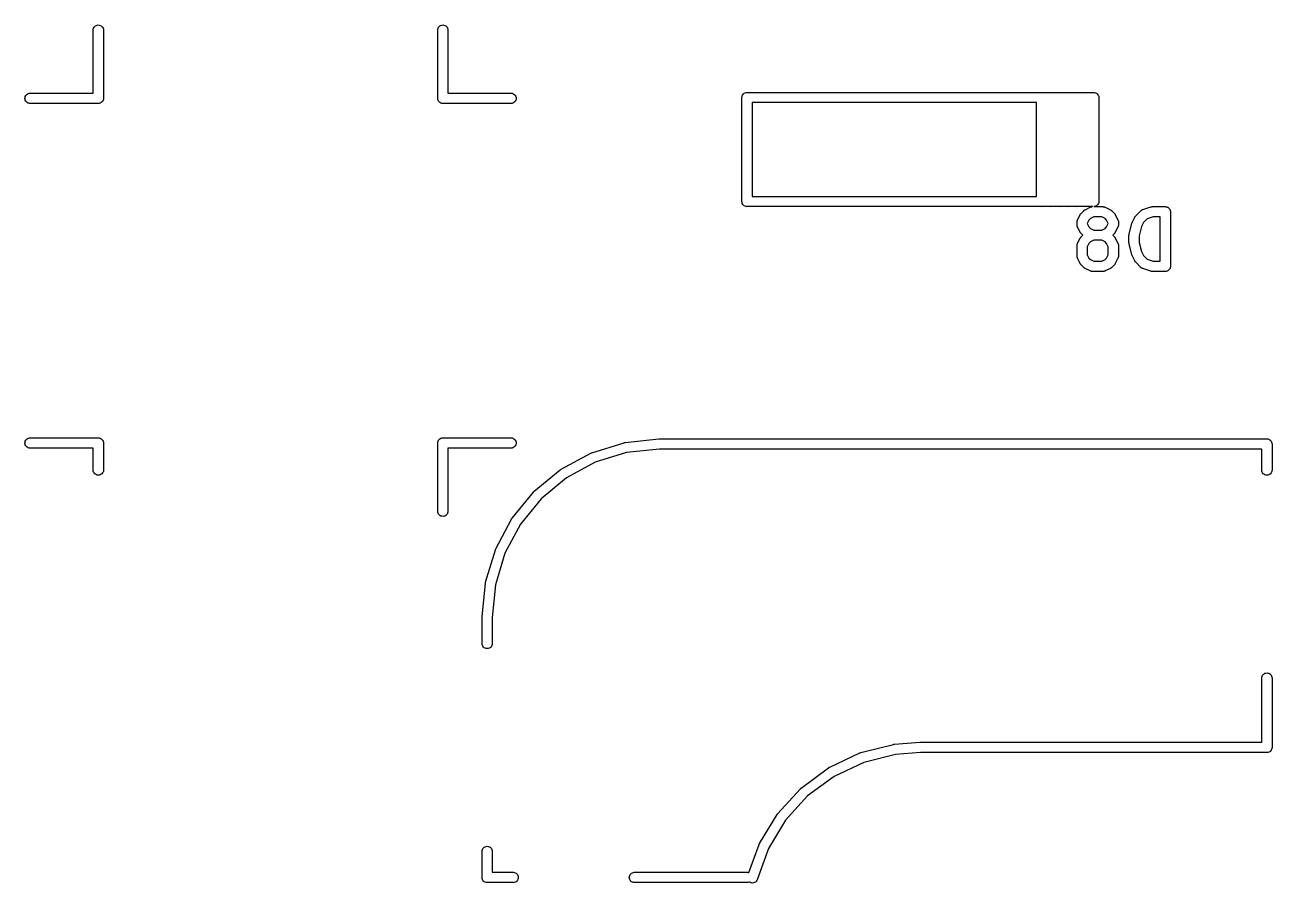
# Model space of a CAD drawing. Extents: x -13 to 127, y -89 to 15.
# Drawn here: x 5.92 to 24.21, y -75.65 to -63.07 of the extents above; entities that cross this region are included whole.
import ezdxf

# ---------------------------------------------------------------- set-up
doc = ezdxf.new("R2010")
doc.units = 0
doc.layers.add('BLACK', color=7, linetype='CONTINUOUS')

msp = doc.modelspace()

# ---------------------------------------------------------------- linework, layer by layer
at = {"layer": 'BLACK', "linetype": 'CONTINUOUS'}
for p, q in [((6.925, -63.1463), (6.92609, -63.1353)), ((6.925, -64.075), (6.925, -63.1463)), ((6.92609, -63.1353), (6.93037, -63.1212)), ((6.93037, -63.1212), (6.93734, -63.1081)), ((6.93734, -63.1081), (6.94671, -63.0967)), ((6.94671, -63.0967), (6.95813, -63.0873)), ((6.95813, -63.0873), (6.97116, -63.0804)), ((6.97116, -63.0804), (6.9853, -63.0761)), ((6.9853, -63.0761), (7, -63.0746)), ((7, -63.0746), (7.0147, -63.0761)), ((7.0147, -63.0761), (7.02884, -63.0804)), ((7.02884, -63.0804), (7.04187, -63.0873)), ((7.04187, -63.0873), (7.05329, -63.0967)), ((7.05329, -63.0967), (7.06266, -63.1081)), ((7.06266, -63.1081), (7.06962, -63.1212)), ((7.06962, -63.1212), (7.07391, -63.1353)), ((7.07391, -63.1353), (7.075, -63.1463)), ((7.075, -63.1463), (7.075, -64.1463)), ((11.975, -63.1463), (11.9761, -63.1353)), ((11.975, -64.1463), (11.975, -63.1463)), ((11.9761, -63.1353), (11.9804, -63.1212)), ((11.9804, -63.1212), (11.9873, -63.1081)), ((11.9873, -63.1081), (11.9967, -63.0967)), ((11.9967, -63.0967), (12.0081, -63.0873)), ((12.0081, -63.0873), (12.0212, -63.0804)), ((12.0212, -63.0804), (12.0353, -63.0761)), ((12.0353, -63.0761), (12.05, -63.0746)), ((12.05, -63.0746), (12.0647, -63.0761)), ((12.0647, -63.0761), (12.0788, -63.0804)), ((12.0788, -63.0804), (12.0919, -63.0873)), ((12.0919, -63.0873), (12.1033, -63.0967)), ((12.1033, -63.0967), (12.1127, -63.1081)), ((12.1127, -63.1081), (12.1196, -63.1212)), ((12.1196, -63.1212), (12.1239, -63.1353)), ((12.1239, -63.1353), (12.125, -63.1463)), ((12.125, -63.1463), (12.125, -64.075)), ((5.92464, -64.15), (5.92609, -64.1353)), ((5.92609, -64.1647), (5.92464, -64.15)), ((5.92609, -64.1353), (5.93037, -64.1212)), ((5.93037, -64.1788), (5.92609, -64.1647)), ((5.93037, -64.1212), (5.93734, -64.1081)), ((5.93734, -64.1081), (5.94671, -64.0967)), ((5.94671, -64.0967), (5.95813, -64.0873)), ((5.95813, -64.0873), (5.97116, -64.0804)), ((5.97116, -64.0804), (5.9853, -64.0761)), ((5.9853, -64.0761), (5.99632, -64.075)), ((5.99632, -64.075), (6.925, -64.075)), ((7.07391, -64.1647), (7.06962, -64.1788)), ((7.075, -64.1537), (7.07391, -64.1647)), ((7.075, -64.1463), (7.07536, -64.15)), ((7.07536, -64.15), (7.075, -64.1537)), ((7.075, -64.1537), (7.075, -64.1537)), ((11.9746, -64.15), (11.975, -64.1463)), ((11.9761, -64.1647), (11.9746, -64.15)), ((11.9804, -64.1788), (11.9761, -64.1647)), ((12.125, -64.075), (13.0537, -64.075)), ((13.0537, -64.075), (13.0647, -64.0761)), ((13.0647, -64.0761), (13.0788, -64.0804)), ((13.0788, -64.0804), (13.0919, -64.0873)), ((13.0919, -64.0873), (13.1033, -64.0967)), ((13.1033, -64.0967), (13.1127, -64.1081)), ((13.1127, -64.1081), (13.1196, -64.1212)), ((13.1196, -64.1212), (13.1239, -64.1353)), ((13.1239, -64.1647), (13.1196, -64.1788)), ((13.1239, -64.1353), (13.1254, -64.15)), ((13.1254, -64.15), (13.1239, -64.1647)), ((16.4346, -64.138), (16.4361, -64.1233)), ((16.435, -64.1417), (16.4346, -64.138)), ((16.435, -65.6583), (16.435, -64.1417)), ((16.4361, -64.1233), (16.4404, -64.1092)), ((16.4404, -64.1092), (16.4473, -64.0961)), ((16.4473, -64.0961), (16.4567, -64.0847)), ((16.4567, -64.0847), (16.4681, -64.0753)), ((16.4681, -64.0753), (16.4812, -64.0684)), ((16.4812, -64.0684), (16.4953, -64.0641)), ((16.4953, -64.0641), (16.5018, -64.0634)), ((16.5018, -64.0634), (16.51, -64.0626)), ((16.51, -64.0626), (16.5137, -64.063)), ((16.5137, -64.063), (20.8243, -64.063)), ((20.8243, -64.063), (20.828, -64.0626)), ((20.828, -64.0626), (20.8317, -64.063)), ((20.8317, -64.063), (20.9513, -64.063)), ((20.9513, -64.063), (20.955, -64.0626)), ((20.955, -64.0626), (20.9587, -64.063)), ((20.9587, -64.063), (21.0783, -64.063)), ((21.0783, -64.063), (21.082, -64.0626)), ((21.082, -64.0626), (21.0857, -64.063)), ((21.0857, -64.063), (21.2053, -64.063)), ((21.2053, -64.063), (21.209, -64.0626)), ((21.209, -64.0626), (21.2127, -64.063)), ((21.2127, -64.063), (21.3323, -64.063)), ((21.3323, -64.063), (21.336, -64.0626)), ((21.336, -64.0626), (21.3397, -64.063)), ((21.3397, -64.063), (21.4593, -64.063)), ((21.4593, -64.063), (21.463, -64.0626)), ((21.463, -64.0626), (21.4667, -64.063)), ((21.4667, -64.063), (21.5863, -64.063)), ((21.5863, -64.063), (21.59, -64.0626)), ((21.59, -64.0626), (21.5982, -64.0634)), ((21.5982, -64.0634), (21.6047, -64.0641)), ((21.6047, -64.0641), (21.6188, -64.0684)), ((21.6188, -64.0684), (21.6319, -64.0753)), ((21.6319, -64.0753), (21.6433, -64.0847)), ((21.6433, -64.0847), (21.6527, -64.0961)), ((21.6527, -64.0961), (21.6596, -64.1092)), ((21.6596, -64.1092), (21.6639, -64.1233)), ((21.6639, -64.1233), (21.6654, -64.138)), ((21.6654, -64.138), (21.665, -64.1417)), ((21.665, -64.1417), (21.665, -65.6583)), ((5.93734, -64.1919), (5.93037, -64.1788)), ((5.94671, -64.2033), (5.93734, -64.1919)), ((5.95813, -64.2127), (5.94671, -64.2033)), ((5.97116, -64.2196), (5.95813, -64.2127)), ((5.9853, -64.2239), (5.97116, -64.2196)), ((5.99632, -64.225), (5.9853, -64.2239)), ((6.99632, -64.225), (5.99632, -64.225)), ((7, -64.2254), (6.99632, -64.225)), ((7.00367, -64.225), (7, -64.2254)), ((7.00872, -64.2245), (7.00367, -64.225)), ((7.0147, -64.2239), (7.00872, -64.2245)), ((7.02884, -64.2196), (7.0147, -64.2239)), ((7.04187, -64.2127), (7.02884, -64.2196)), ((7.05329, -64.2033), (7.04187, -64.2127)), ((7.06266, -64.1919), (7.05329, -64.2033)), ((7.06962, -64.1788), (7.06266, -64.1919)), ((11.9873, -64.1919), (11.9804, -64.1788)), ((11.9911, -64.1965), (11.9873, -64.1919)), ((11.9967, -64.2033), (11.9911, -64.1965)), ((12.0081, -64.2127), (11.9967, -64.2033)), ((12.0212, -64.2196), (12.0081, -64.2127)), ((12.0353, -64.2239), (12.0212, -64.2196)), ((12.05, -64.2254), (12.0353, -64.2239)), ((12.0537, -64.225), (12.05, -64.2254)), ((13.0537, -64.225), (12.0537, -64.225)), ((13.0647, -64.2239), (13.0537, -64.225)), ((13.0788, -64.2196), (13.0647, -64.2239)), ((13.0919, -64.2127), (13.0788, -64.2196)), ((13.1033, -64.2033), (13.0919, -64.2127)), ((13.1127, -64.1919), (13.1033, -64.2033)), ((13.1196, -64.1788), (13.1127, -64.1919)), ((16.585, -64.213), (16.585, -65.587)), ((20.753, -64.213), (16.585, -64.213)), ((20.753, -65.587), (20.753, -64.213)), ((16.585, -65.587), (20.753, -65.587)), ((16.4346, -65.662), (16.435, -65.6583)), ((16.4361, -65.6767), (16.4346, -65.662)), ((16.4404, -65.6908), (16.4361, -65.6767)), ((16.4473, -65.7039), (16.4404, -65.6908)), ((16.4567, -65.7153), (16.4473, -65.7039)), ((16.4681, -65.7247), (16.4567, -65.7153)), ((16.4812, -65.7316), (16.4681, -65.7247)), ((16.4953, -65.7359), (16.4812, -65.7316)), ((16.5041, -65.7368), (16.4953, -65.7359)), ((16.5054, -65.7369), (16.5041, -65.7368)), ((16.5063, -65.737), (16.5054, -65.7369)), ((16.51, -65.7374), (16.5063, -65.737)), ((16.5137, -65.737), (16.51, -65.7374)), ((20.8243, -65.737), (16.5137, -65.737)), ((20.828, -65.7374), (20.8243, -65.737)), ((20.8317, -65.737), (20.828, -65.7374)), ((20.9513, -65.737), (20.8317, -65.737)), ((20.955, -65.7374), (20.9513, -65.737)), ((20.9587, -65.737), (20.955, -65.7374)), ((21.0783, -65.737), (20.9587, -65.737)), ((21.082, -65.7374), (21.0783, -65.737)), ((21.0857, -65.737), (21.082, -65.7374)), ((21.2053, -65.737), (21.0857, -65.737)), ((21.209, -65.7374), (21.2053, -65.737)), ((21.2127, -65.737), (21.209, -65.7374)), ((21.3323, -65.737), (21.2127, -65.737)), ((21.336, -65.7374), (21.3323, -65.737)), ((21.3397, -65.737), (21.336, -65.7374)), ((21.4593, -65.737), (21.3397, -65.737)), ((21.4065, -65.8351), (21.4446, -65.797)), ((21.4446, -65.797), (21.4453, -65.7962)), ((21.4453, -65.7962), (21.4486, -65.7936)), ((21.4486, -65.7936), (21.4517, -65.7907)), ((21.4517, -65.7907), (21.4543, -65.789)), ((21.4543, -65.789), (21.4568, -65.7871)), ((21.4568, -65.7871), (21.4605, -65.7852)), ((21.463, -65.7374), (21.4593, -65.737)), ((21.4605, -65.7852), (21.4641, -65.7829)), ((21.4667, -65.737), (21.463, -65.7374)), ((21.4641, -65.7829), (21.5403, -65.7448)), ((21.5728, -65.737), (21.4667, -65.737)), ((21.5403, -65.7448), (21.5412, -65.7444)), ((21.5412, -65.7444), (21.5433, -65.7436)), ((21.5433, -65.7436), (21.5452, -65.7426)), ((21.5452, -65.7426), (21.5501, -65.7411)), ((21.5501, -65.7411), (21.5549, -65.7393)), ((21.5549, -65.7393), (21.5571, -65.739)), ((21.5571, -65.739), (21.5592, -65.7383)), ((21.5592, -65.7383), (21.5644, -65.7378)), ((21.5644, -65.7378), (21.5694, -65.737)), ((21.5694, -65.737), (21.5716, -65.7371)), ((21.5716, -65.7371), (21.5728, -65.737)), ((21.5959, -65.7368), (21.5946, -65.7369)), ((21.5946, -65.7369), (21.7262, -65.7369)), ((21.6047, -65.7359), (21.5959, -65.7368)), ((21.6188, -65.7316), (21.6047, -65.7359)), ((21.6319, -65.7247), (21.6188, -65.7316)), ((21.6433, -65.7153), (21.6319, -65.7247)), ((21.6527, -65.7039), (21.6433, -65.7153)), ((21.6596, -65.6908), (21.6527, -65.7039)), ((21.6639, -65.6767), (21.6596, -65.6908)), ((21.6654, -65.662), (21.6639, -65.6767)), ((21.665, -65.6583), (21.6654, -65.662)), ((21.7262, -65.7369), (21.7272, -65.7369)), ((21.7272, -65.7369), (21.7294, -65.7372)), ((21.7294, -65.7372), (21.7316, -65.7371)), ((21.7316, -65.7371), (21.7367, -65.738)), ((21.7367, -65.738), (21.7418, -65.7385)), ((21.7418, -65.7385), (21.7439, -65.7392)), ((21.7439, -65.7392), (21.7461, -65.7396)), ((21.7461, -65.7396), (21.7509, -65.7414)), ((21.7509, -65.7414), (21.7557, -65.743)), ((21.7557, -65.743), (21.7577, -65.744)), ((21.7577, -65.744), (21.7597, -65.7448)), ((21.7597, -65.7448), (21.8359, -65.7829)), ((21.8359, -65.7829), (21.8369, -65.7834)), ((21.8369, -65.7834), (21.8404, -65.7857)), ((21.8404, -65.7857), (21.8441, -65.7877)), ((21.8441, -65.7877), (21.8465, -65.7897)), ((21.8465, -65.7897), (21.8491, -65.7914)), ((21.8491, -65.7914), (21.8522, -65.7943)), ((21.8522, -65.7943), (21.8554, -65.797)), ((21.8554, -65.797), (21.8935, -65.8351)), ((22.2065, -65.8732), (22.2827, -65.797)), ((22.2827, -65.797), (22.2834, -65.7962)), ((22.2834, -65.7962), (22.2852, -65.7949)), ((22.2852, -65.7949), (22.2867, -65.7933)), ((22.2867, -65.7933), (22.2909, -65.7903)), ((22.2909, -65.7903), (22.2949, -65.7871)), ((22.2949, -65.7871), (22.2968, -65.7861)), ((22.2968, -65.7861), (22.2986, -65.7848)), ((22.2986, -65.7848), (22.3033, -65.7827)), ((22.3033, -65.7827), (22.3079, -65.7804)), ((22.3079, -65.7804), (22.31, -65.7797)), ((22.31, -65.7797), (22.312, -65.7788)), ((22.312, -65.7788), (22.4263, -65.7408)), ((22.4263, -65.7408), (22.4273, -65.7404)), ((22.4273, -65.7404), (22.4314, -65.7395)), ((22.4314, -65.7395), (22.4354, -65.7383)), ((22.4354, -65.7383), (22.4385, -65.738)), ((22.4385, -65.738), (22.4416, -65.7374)), ((22.4416, -65.7374), (22.4458, -65.7373)), ((22.4458, -65.7373), (22.45, -65.7369)), ((22.45, -65.7369), (22.6405, -65.7369)), ((22.6405, -65.7369), (22.641, -65.7369)), ((22.641, -65.7369), (22.641, -65.7369)), ((22.641, -65.7369), (22.641, -65.7369)), ((22.641, -65.7369), (22.6415, -65.7369)), ((22.6415, -65.7369), (22.6486, -65.7377)), ((22.6486, -65.7377), (22.6556, -65.7384)), ((22.6556, -65.7384), (22.6558, -65.7385)), ((22.6558, -65.7385), (22.6561, -65.7385)), ((22.6561, -65.7385), (22.6628, -65.7407)), ((22.6628, -65.7407), (22.6695, -65.7428)), ((22.6695, -65.7428), (22.6698, -65.7429)), ((22.6698, -65.7429), (22.67, -65.743)), ((22.67, -65.743), (22.6762, -65.7464)), ((22.6762, -65.7464), (22.6824, -65.7497)), ((22.6824, -65.7497), (22.6826, -65.7499)), ((22.6826, -65.7499), (22.6828, -65.75)), ((22.6828, -65.75), (22.6883, -65.7546)), ((22.6883, -65.7546), (22.6937, -65.7591)), ((22.6937, -65.7591), (22.6939, -65.7593)), ((22.6939, -65.7593), (22.6941, -65.7594)), ((22.6941, -65.7594), (22.6985, -65.7649)), ((22.6985, -65.7649), (22.7029, -65.7704)), ((22.7029, -65.7704), (22.7031, -65.7706)), ((22.7031, -65.7706), (22.7032, -65.7708)), ((22.7032, -65.7708), (22.7065, -65.7771)), ((22.7065, -65.7771), (22.7098, -65.7833)), ((22.7098, -65.7833), (22.7099, -65.7836)), ((22.7099, -65.7836), (22.71, -65.7838)), ((22.71, -65.7838), (22.712, -65.7906)), ((22.712, -65.7906), (22.714, -65.7973)), ((22.714, -65.7973), (22.7141, -65.7976)), ((22.7141, -65.7976), (22.7141, -65.7978)), ((22.7141, -65.7978), (22.7148, -65.8049)), ((22.7148, -65.8049), (22.7155, -65.8119)), ((21.3464, -65.9632), (21.3467, -65.961)), ((21.3464, -65.9643), (21.3464, -65.9632)), ((21.3464, -66.0024), (21.3464, -65.9643)), ((21.3466, -65.9588), (21.3475, -65.9538)), ((21.3467, -65.961), (21.3466, -65.9588)), ((21.3475, -65.9538), (21.3481, -65.9487)), ((21.3481, -65.9487), (21.3487, -65.9466)), ((21.3487, -65.9466), (21.3491, -65.9444)), ((21.3491, -65.9444), (21.3509, -65.9396)), ((21.3509, -65.9396), (21.3525, -65.9347)), ((21.3525, -65.9347), (21.3536, -65.9328)), ((21.3536, -65.9328), (21.3543, -65.9307)), ((21.3543, -65.9307), (21.3924, -65.8546)), ((21.3924, -65.8546), (21.3929, -65.8536)), ((21.3929, -65.8536), (21.3952, -65.8501)), ((21.3952, -65.8501), (21.3972, -65.8464)), ((21.3972, -65.8464), (21.3992, -65.844)), ((21.3992, -65.844), (21.4009, -65.8413)), ((21.4009, -65.8413), (21.4038, -65.8383)), ((21.4038, -65.8383), (21.4065, -65.8351)), ((21.5212, -65.9325), (21.4964, -65.982)), ((21.4964, -65.982), (21.4964, -65.9847)), ((21.4964, -65.9847), (21.5212, -66.0341)), ((21.542, -65.9116), (21.5212, -65.9325)), ((21.5915, -65.8869), (21.542, -65.9116)), ((21.7085, -65.8869), (21.5915, -65.8869)), ((21.758, -65.9116), (21.7085, -65.8869)), ((21.7788, -65.9325), (21.758, -65.9116)), ((21.8036, -65.982), (21.7788, -65.9325)), ((21.7788, -66.0341), (21.8036, -65.9847)), ((21.8036, -65.9847), (21.8036, -65.982)), ((21.8935, -65.8351), (21.8942, -65.8358)), ((21.8942, -65.8358), (21.8969, -65.8391)), ((21.8969, -65.8391), (21.8998, -65.8422)), ((21.8998, -65.8422), (21.9014, -65.8448)), ((21.9014, -65.8448), (21.9034, -65.8472)), ((21.9034, -65.8472), (21.9053, -65.851)), ((21.9053, -65.851), (21.9076, -65.8546)), ((21.9076, -65.8546), (21.9457, -65.9307)), ((21.9457, -65.9307), (21.9461, -65.9317)), ((21.9461, -65.9317), (21.9469, -65.9338)), ((21.9469, -65.9338), (21.9479, -65.9357)), ((21.9479, -65.9357), (21.9494, -65.9406)), ((21.9494, -65.9406), (21.9512, -65.9454)), ((21.9512, -65.9454), (21.9515, -65.9476)), ((21.9515, -65.9476), (21.9521, -65.9497)), ((21.9521, -65.9497), (21.9526, -65.9548)), ((21.9526, -65.9548), (21.9534, -65.9599)), ((21.9534, -65.9599), (21.9534, -65.9621)), ((21.9534, -65.9621), (21.9536, -65.9643)), ((21.9536, -65.9643), (21.9536, -66.0024)), ((22.1106, -66.1366), (22.1487, -65.9842)), ((22.1487, -65.9842), (22.1489, -65.9832)), ((22.1489, -65.9832), (22.149, -65.9829)), ((22.149, -65.9829), (22.1491, -65.9825)), ((22.1491, -65.9825), (22.1516, -65.9759)), ((22.1516, -65.9759), (22.154, -65.9695)), ((22.154, -65.9695), (22.1542, -65.9692)), ((22.1542, -65.9692), (22.1543, -65.9688)), ((22.1543, -65.9688), (22.1924, -65.8926)), ((22.1924, -65.8926), (22.1929, -65.8917)), ((22.1929, -65.8917), (22.1952, -65.8882)), ((22.1952, -65.8882), (22.1972, -65.8845)), ((22.1972, -65.8845), (22.1992, -65.8821)), ((22.1992, -65.8821), (22.2009, -65.8794)), ((22.2009, -65.8794), (22.2038, -65.8764)), ((22.2038, -65.8764), (22.2065, -65.8732)), ((22.3212, -65.9706), (22.2922, -66.0286)), ((22.3762, -65.9156), (22.3212, -65.9706)), ((22.4622, -65.8869), (22.3762, -65.9156)), ((22.5655, -65.8869), (22.4622, -65.8869)), ((22.5655, -66.5369), (22.5655, -65.8869)), ((22.7155, -65.8119), (22.7155, -66.6119)), ((21.3466, -66.0046), (21.3464, -66.0024)), ((21.3466, -66.0068), (21.3466, -66.0046)), ((21.3474, -66.0118), (21.3466, -66.0068)), ((21.3479, -66.0169), (21.3474, -66.0118)), ((21.3485, -66.0191), (21.3479, -66.0169)), ((21.3488, -66.0212), (21.3485, -66.0191)), ((21.3506, -66.0261), (21.3488, -66.0212)), ((21.3521, -66.031), (21.3506, -66.0261)), ((21.3531, -66.0329), (21.3521, -66.031)), ((21.3539, -66.035), (21.3531, -66.0329)), ((21.3543, -66.0359), (21.3539, -66.035)), ((21.3924, -66.1121), (21.3543, -66.0359)), ((21.3947, -66.1157), (21.3924, -66.1121)), ((21.3966, -66.1194), (21.3947, -66.1157)), ((21.3986, -66.1219), (21.3966, -66.1194)), ((21.4002, -66.1245), (21.3986, -66.1219)), ((21.4031, -66.1276), (21.4002, -66.1245)), ((21.4058, -66.1309), (21.4031, -66.1276)), ((21.4065, -66.1316), (21.4058, -66.1309)), ((21.4296, -66.1548), (21.4065, -66.1316)), ((21.4065, -66.1779), (21.4296, -66.1548)), ((21.5212, -66.0341), (21.542, -66.055)), ((21.542, -66.055), (21.5915, -66.0798)), ((21.5915, -66.0798), (21.7085, -66.0798)), ((21.7085, -66.0798), (21.758, -66.055)), ((21.758, -66.055), (21.7788, -66.0341)), ((21.8935, -66.1316), (21.8704, -66.1548)), ((21.8704, -66.1548), (21.8935, -66.1779)), ((21.8962, -66.1283), (21.8935, -66.1316)), ((21.8991, -66.1253), (21.8962, -66.1283)), ((21.9008, -66.1227), (21.8991, -66.1253)), ((21.9028, -66.1203), (21.9008, -66.1227)), ((21.9048, -66.1166), (21.9028, -66.1203)), ((21.9071, -66.113), (21.9048, -66.1166)), ((21.9076, -66.1121), (21.9071, -66.113)), ((21.9457, -66.0359), (21.9076, -66.1121)), ((21.9464, -66.0339), (21.9457, -66.0359)), ((21.9475, -66.0319), (21.9464, -66.0339)), ((21.9491, -66.027), (21.9475, -66.0319)), ((21.9509, -66.0223), (21.9491, -66.027)), ((21.9513, -66.0201), (21.9509, -66.0223)), ((21.9519, -66.018), (21.9513, -66.0201)), ((21.9525, -66.0129), (21.9519, -66.018)), ((21.9534, -66.0078), (21.9525, -66.0129)), ((21.9536, -66.0034), (21.9533, -66.0056)), ((21.9533, -66.0056), (21.9534, -66.0078)), ((21.9536, -66.0024), (21.9536, -66.0034)), ((22.1083, -66.1537), (22.1085, -66.1524)), ((22.1083, -66.1548), (22.1083, -66.1537)), ((22.1083, -66.269), (22.1083, -66.1548)), ((22.1084, -66.151), (22.1093, -66.1451)), ((22.1085, -66.1524), (22.1084, -66.151)), ((22.1093, -66.1451), (22.11, -66.1392)), ((22.11, -66.1392), (22.1104, -66.1379)), ((22.1104, -66.1379), (22.1106, -66.1366)), ((22.2922, -66.0286), (22.2583, -66.164)), ((22.2583, -66.164), (22.2583, -66.2598)), ((21.3464, -66.3061), (21.3467, -66.3039)), ((21.3464, -66.3071), (21.3464, -66.3061)), ((21.3464, -66.4595), (21.3464, -66.3071)), ((21.3466, -66.3017), (21.3475, -66.2966)), ((21.3467, -66.3039), (21.3466, -66.3017)), ((21.3475, -66.2966), (21.3481, -66.2915)), ((21.3481, -66.2915), (21.3487, -66.2895)), ((21.3487, -66.2895), (21.3491, -66.2873)), ((21.3491, -66.2873), (21.3509, -66.2825)), ((21.3509, -66.2825), (21.3525, -66.2776)), ((21.3525, -66.2776), (21.3536, -66.2757)), ((21.3536, -66.2757), (21.3543, -66.2736)), ((21.3543, -66.2736), (21.3924, -66.1974)), ((21.3924, -66.1974), (21.3929, -66.1965)), ((21.3929, -66.1965), (21.3952, -66.1929)), ((21.3952, -66.1929), (21.3972, -66.1892)), ((21.3972, -66.1892), (21.3992, -66.1868)), ((21.3992, -66.1868), (21.4009, -66.1842)), ((21.4009, -66.1842), (21.4038, -66.1812)), ((21.4038, -66.1812), (21.4065, -66.1779)), ((21.5212, -66.2754), (21.4964, -66.3248)), ((21.4964, -66.3248), (21.4964, -66.4418)), ((21.542, -66.2545), (21.5212, -66.2754)), ((21.5915, -66.2298), (21.542, -66.2545)), ((21.7085, -66.2298), (21.5915, -66.2298)), ((21.758, -66.2545), (21.7085, -66.2298)), ((21.7788, -66.2754), (21.758, -66.2545)), ((21.8036, -66.3248), (21.7788, -66.2754)), ((21.8036, -66.4418), (21.8036, -66.3248)), ((21.8935, -66.1779), (21.8942, -66.1787)), ((21.8942, -66.1787), (21.8969, -66.182)), ((21.8969, -66.182), (21.8998, -66.185)), ((21.8998, -66.185), (21.9014, -66.1877)), ((21.9014, -66.1877), (21.9034, -66.1901)), ((21.9034, -66.1901), (21.9053, -66.1938)), ((21.9053, -66.1938), (21.9076, -66.1974)), ((21.9076, -66.1974), (21.9457, -66.2736)), ((21.9457, -66.2736), (21.9461, -66.2745)), ((21.9461, -66.2745), (21.9469, -66.2766)), ((21.9469, -66.2766), (21.9479, -66.2786)), ((21.9479, -66.2786), (21.9494, -66.2835)), ((21.9494, -66.2835), (21.9512, -66.2883)), ((21.9512, -66.2883), (21.9515, -66.2905)), ((21.9515, -66.2905), (21.9521, -66.2926)), ((21.9521, -66.2926), (21.9526, -66.2977)), ((21.9526, -66.2977), (21.9534, -66.3027)), ((21.9534, -66.3027), (21.9534, -66.3049)), ((21.9534, -66.3049), (21.9536, -66.3071)), ((21.9536, -66.3071), (21.9536, -66.4595)), ((22.1085, -66.2704), (22.1083, -66.269)), ((22.1084, -66.2717), (22.1085, -66.2704)), ((22.1092, -66.2776), (22.1084, -66.2717)), ((22.1098, -66.2836), (22.1092, -66.2776)), ((22.1101, -66.2849), (22.1098, -66.2836)), ((22.1103, -66.2862), (22.1101, -66.2849)), ((22.1106, -66.2872), (22.1103, -66.2862)), ((22.1487, -66.4396), (22.1106, -66.2872)), ((22.2583, -66.2598), (22.2922, -66.3953)), ((21.3466, -66.4617), (21.3464, -66.4595)), ((21.3466, -66.4639), (21.3466, -66.4617)), ((21.3474, -66.469), (21.3466, -66.4639)), ((21.3479, -66.4741), (21.3474, -66.469)), ((21.3485, -66.4762), (21.3479, -66.4741)), ((21.3488, -66.4784), (21.3485, -66.4762)), ((21.3506, -66.4832), (21.3488, -66.4784)), ((21.3521, -66.4881), (21.3506, -66.4832)), ((21.3531, -66.49), (21.3521, -66.4881)), ((21.3539, -66.4921), (21.3531, -66.49)), ((21.3543, -66.4931), (21.3539, -66.4921)), ((21.3924, -66.5693), (21.3543, -66.4931)), ((21.4964, -66.4418), (21.5212, -66.4913)), ((21.5212, -66.4913), (21.542, -66.5122)), ((21.542, -66.5122), (21.5915, -66.5369)), ((21.5915, -66.5369), (21.7085, -66.5369)), ((21.7085, -66.5369), (21.758, -66.5122)), ((21.758, -66.5122), (21.7788, -66.4913)), ((21.7788, -66.4913), (21.8036, -66.4418)), ((21.9457, -66.4931), (21.9076, -66.5693)), ((21.9464, -66.491), (21.9457, -66.4931)), ((21.9475, -66.4891), (21.9464, -66.491)), ((21.9491, -66.4842), (21.9475, -66.4891)), ((21.9509, -66.4794), (21.9491, -66.4842)), ((21.9513, -66.4772), (21.9509, -66.4794)), ((21.9519, -66.4751), (21.9513, -66.4772)), ((21.9525, -66.47), (21.9519, -66.4751)), ((21.9534, -66.465), (21.9525, -66.47)), ((21.9536, -66.4606), (21.9533, -66.4628)), ((21.9533, -66.4628), (21.9534, -66.465)), ((21.9536, -66.4595), (21.9536, -66.4606)), ((22.1488, -66.4399), (22.1487, -66.4396)), ((22.1488, -66.4403), (22.1488, -66.4399)), ((22.1512, -66.4468), (22.1488, -66.4403)), ((22.1536, -66.4534), (22.1512, -66.4468)), ((22.1538, -66.4537), (22.1536, -66.4534)), ((22.1539, -66.454), (22.1538, -66.4537)), ((22.1543, -66.455), (22.1539, -66.454)), ((22.1924, -66.5312), (22.1543, -66.455)), ((22.1947, -66.5347), (22.1924, -66.5312)), ((22.1966, -66.5385), (22.1947, -66.5347)), ((22.1986, -66.5409), (22.1966, -66.5385)), ((22.2002, -66.5436), (22.1986, -66.5409)), ((22.2922, -66.3953), (22.3212, -66.4532)), ((22.3212, -66.4532), (22.3762, -66.5083)), ((22.3762, -66.5083), (22.4622, -66.5369)), ((22.4622, -66.5369), (22.5655, -66.5369)), ((21.3947, -66.5728), (21.3924, -66.5693)), ((21.3966, -66.5766), (21.3947, -66.5728)), ((21.3986, -66.579), (21.3966, -66.5766)), ((21.4002, -66.5816), (21.3986, -66.579)), ((21.4031, -66.5847), (21.4002, -66.5816)), ((21.4058, -66.588), (21.4031, -66.5847)), ((21.4065, -66.5887), (21.4058, -66.588)), ((21.4446, -66.6268), (21.4065, -66.5887)), ((21.4478, -66.6295), (21.4446, -66.6268)), ((21.4509, -66.6325), (21.4478, -66.6295)), ((21.4535, -66.6342), (21.4509, -66.6325)), ((21.4559, -66.6361), (21.4535, -66.6342)), ((21.4596, -66.6381), (21.4559, -66.6361)), ((21.4631, -66.6404), (21.4596, -66.6381)), ((21.4641, -66.6409), (21.4631, -66.6404)), ((21.5403, -66.679), (21.4641, -66.6409)), ((21.5423, -66.6798), (21.5403, -66.679)), ((21.5443, -66.6808), (21.5423, -66.6798)), ((21.5491, -66.6824), (21.5443, -66.6808)), ((21.5539, -66.6842), (21.5491, -66.6824)), ((21.5561, -66.6846), (21.5539, -66.6842)), ((21.5582, -66.6853), (21.5561, -66.6846)), ((21.5633, -66.6858), (21.5582, -66.6853)), ((21.5684, -66.6867), (21.5633, -66.6858)), ((21.5706, -66.6867), (21.5684, -66.6867)), ((21.5728, -66.6869), (21.5706, -66.6867)), ((21.5738, -66.6869), (21.5728, -66.6869)), ((21.7262, -66.6869), (21.5738, -66.6869)), ((21.7284, -66.6867), (21.7262, -66.6869)), ((21.7306, -66.6868), (21.7284, -66.6867)), ((21.7356, -66.686), (21.7306, -66.6868)), ((21.7408, -66.6855), (21.7356, -66.686)), ((21.7429, -66.6848), (21.7408, -66.6855)), ((21.7451, -66.6845), (21.7429, -66.6848)), ((21.7499, -66.6827), (21.7451, -66.6845)), ((21.7548, -66.6812), (21.7499, -66.6827)), ((21.7567, -66.6802), (21.7548, -66.6812)), ((21.7588, -66.6794), (21.7567, -66.6802)), ((21.7597, -66.679), (21.7588, -66.6794)), ((21.8359, -66.6409), (21.7597, -66.679)), ((21.8395, -66.6386), (21.8359, -66.6409)), ((21.8432, -66.6367), (21.8395, -66.6386)), ((21.8457, -66.6348), (21.8432, -66.6367)), ((21.8483, -66.6331), (21.8457, -66.6348)), ((21.8514, -66.6302), (21.8483, -66.6331)), ((21.8547, -66.6276), (21.8514, -66.6302)), ((21.8554, -66.6268), (21.8547, -66.6276)), ((21.8935, -66.5887), (21.8554, -66.6268)), ((21.8962, -66.5855), (21.8935, -66.5887)), ((21.8991, -66.5825), (21.8962, -66.5855)), ((21.9008, -66.5799), (21.8991, -66.5825)), ((21.9028, -66.5774), (21.9008, -66.5799)), ((21.9048, -66.5737), (21.9028, -66.5774)), ((21.9071, -66.5702), (21.9048, -66.5737)), ((21.9076, -66.5693), (21.9071, -66.5702)), ((22.2031, -66.5466), (22.2002, -66.5436)), ((22.2058, -66.5499), (22.2031, -66.5466)), ((22.2065, -66.5507), (22.2058, -66.5499)), ((22.2827, -66.6268), (22.2065, -66.5507)), ((22.2844, -66.6282), (22.2827, -66.6268)), ((22.2859, -66.6299), (22.2844, -66.6282)), ((22.29, -66.6329), (22.2859, -66.6299)), ((22.294, -66.6361), (22.29, -66.6329)), ((22.2959, -66.6372), (22.294, -66.6361)), ((22.2977, -66.6385), (22.2959, -66.6372)), ((22.3024, -66.6406), (22.2977, -66.6385)), ((22.3069, -66.6431), (22.3024, -66.6406)), ((22.309, -66.6437), (22.3069, -66.6431)), ((22.311, -66.6446), (22.309, -66.6437)), ((22.312, -66.645), (22.311, -66.6446)), ((22.4263, -66.6831), (22.312, -66.645)), ((22.4304, -66.684), (22.4263, -66.6831)), ((22.4344, -66.6853), (22.4304, -66.684)), ((22.4375, -66.6856), (22.4344, -66.6853)), ((22.4406, -66.6863), (22.4375, -66.6856)), ((22.4448, -66.6864), (22.4406, -66.6863)), ((22.449, -66.6869), (22.4448, -66.6864)), ((22.45, -66.6869), (22.449, -66.6869)), ((22.6405, -66.6869), (22.45, -66.6869)), ((22.6475, -66.6862), (22.6405, -66.6869)), ((22.6545, -66.6856), (22.6475, -66.6862)), ((22.6548, -66.6855), (22.6545, -66.6856)), ((22.655, -66.6855), (22.6548, -66.6855)), ((22.6618, -66.6834), (22.655, -66.6855)), ((22.6686, -66.6814), (22.6618, -66.6834)), ((22.6688, -66.6813), (22.6686, -66.6814)), ((22.6691, -66.6812), (22.6688, -66.6813)), ((22.6753, -66.6779), (22.6691, -66.6812)), ((22.6815, -66.6747), (22.6753, -66.6779)), ((22.6817, -66.6745), (22.6815, -66.6747)), ((22.682, -66.6744), (22.6817, -66.6745)), ((22.6875, -66.6699), (22.682, -66.6744)), ((22.693, -66.6655), (22.6875, -66.6699)), ((22.6931, -66.6653), (22.693, -66.6655)), ((22.6933, -66.6651), (22.6931, -66.6653)), ((22.6978, -66.6597), (22.6933, -66.6651)), ((22.7024, -66.6543), (22.6978, -66.6597)), ((22.7025, -66.654), (22.7024, -66.6543)), ((22.7027, -66.6538), (22.7025, -66.654)), ((22.706, -66.6477), (22.7027, -66.6538)), ((22.7094, -66.6414), (22.706, -66.6477)), ((22.7095, -66.6412), (22.7094, -66.6414)), ((22.7096, -66.641), (22.7095, -66.6412)), ((22.7117, -66.6342), (22.7096, -66.641)), ((22.7138, -66.6275), (22.7117, -66.6342)), ((22.7139, -66.6272), (22.7138, -66.6275)), ((22.7147, -66.62), (22.7139, -66.627)), ((22.7139, -66.627), (22.7139, -66.6272)), ((22.7155, -66.613), (22.7147, -66.62)), ((22.7155, -66.6119), (22.7155, -66.6124)), ((22.7155, -66.6124), (22.7155, -66.6124)), ((22.7155, -66.6124), (22.7155, -66.6124)), ((22.7155, -66.6124), (22.7155, -66.613)), ((5.92464, -69.2), (5.92609, -69.1853)), ((5.92609, -69.2147), (5.92464, -69.2)), ((5.92609, -69.1853), (5.93037, -69.1712)), ((5.93037, -69.2288), (5.92609, -69.2147)), ((5.93037, -69.1712), (5.93734, -69.1581)), ((5.93734, -69.2419), (5.93037, -69.2288)), ((5.93734, -69.1581), (5.94671, -69.1467)), ((5.94671, -69.2533), (5.93734, -69.2419)), ((5.94671, -69.1467), (5.95813, -69.1373)), ((5.95813, -69.2627), (5.94671, -69.2533)), ((5.95813, -69.1373), (5.97116, -69.1304)), ((5.97116, -69.2696), (5.95813, -69.2627)), ((5.97116, -69.1304), (5.9853, -69.1261)), ((5.9853, -69.2739), (5.97116, -69.2696)), ((5.9853, -69.1261), (5.99632, -69.125)), ((5.99632, -69.275), (5.9853, -69.2739)), ((5.99632, -69.125), (6.99632, -69.125)), ((6.925, -69.275), (5.99632, -69.275)), ((6.925, -69.5997), (6.925, -69.275)), ((6.99632, -69.125), (7, -69.1246)), ((7, -69.1246), (7.00367, -69.125)), ((7.00367, -69.125), (7.0147, -69.1261)), ((7.0147, -69.1261), (7.02884, -69.1304)), ((7.02884, -69.1304), (7.04187, -69.1373)), ((7.04187, -69.1373), (7.05329, -69.1467)), ((7.05329, -69.1467), (7.06266, -69.1581)), ((7.06266, -69.1581), (7.06962, -69.1712)), ((7.06962, -69.1712), (7.07391, -69.1853)), ((7.07391, -69.1853), (7.07536, -69.2)), ((7.07536, -69.2), (7.075, -69.2037)), ((7.075, -69.2037), (7.075, -69.5997)), ((11.9746, -69.2), (11.9761, -69.1853)), ((11.975, -69.2037), (11.9746, -69.2)), ((11.975, -70.2037), (11.975, -69.2037)), ((11.9761, -69.1853), (11.9804, -69.1712)), ((11.9804, -69.1712), (11.9873, -69.1581)), ((11.9873, -69.1581), (11.9967, -69.1467)), ((11.9967, -69.1467), (12.0081, -69.1373)), ((12.0081, -69.1373), (12.0212, -69.1304)), ((12.0212, -69.1304), (12.0353, -69.1261)), ((12.0353, -69.1261), (12.0463, -69.125)), ((12.0463, -69.125), (12.05, -69.1246)), ((12.05, -69.1246), (12.0537, -69.125)), ((12.0537, -69.125), (13.0537, -69.125)), ((13.0537, -69.275), (12.125, -69.275)), ((12.125, -69.275), (12.125, -70.2037)), ((13.0537, -69.125), (13.0647, -69.1261)), ((13.0647, -69.2739), (13.0537, -69.275)), ((13.0647, -69.1261), (13.0788, -69.1304)), ((13.0788, -69.2696), (13.0647, -69.2739)), ((13.0788, -69.1304), (13.0919, -69.1373)), ((13.0919, -69.2627), (13.0788, -69.2696)), ((13.0919, -69.1373), (13.1033, -69.1467)), ((13.1033, -69.2533), (13.0919, -69.2627)), ((13.1033, -69.1467), (13.1127, -69.1581)), ((13.1127, -69.2419), (13.1033, -69.2533)), ((13.1127, -69.1581), (13.1196, -69.1712)), ((13.1196, -69.2288), (13.1127, -69.2419)), ((13.1196, -69.1712), (13.1239, -69.1853)), ((13.1239, -69.2147), (13.1196, -69.2288)), ((13.1239, -69.1853), (13.1254, -69.2)), ((13.1254, -69.2), (13.1239, -69.2147)), ((14.2335, -69.3418), (14.7071, -69.1952)), ((14.7071, -69.1952), (14.7081, -69.1949)), ((14.7071, -69.1952), (14.7071, -69.1952)), ((14.7081, -69.1949), (14.7148, -69.1937)), ((14.7148, -69.1937), (14.7214, -69.1923)), ((14.7214, -69.1923), (15.2144, -69.1405)), ((15.2144, -69.1405), (15.2155, -69.1404)), ((15.2155, -69.1404), (15.2187, -69.1404)), ((15.2187, -69.1404), (15.222, -69.1401)), ((15.222, -69.1401), (15.2362, -69.14)), ((15.2362, -69.14), (15.2363, -69.14)), ((15.2363, -69.14), (24.1263, -69.14)), ((24.1263, -69.14), (24.13, -69.1396)), ((24.13, -69.1396), (24.1374, -69.1404)), ((24.1374, -69.1404), (24.1447, -69.1411)), ((24.1447, -69.1411), (24.1588, -69.1454)), ((24.1588, -69.1454), (24.1719, -69.1523)), ((24.1719, -69.1523), (24.1833, -69.1617)), ((24.1833, -69.1617), (24.1927, -69.1731)), ((24.1927, -69.1731), (24.1996, -69.1862)), ((24.1996, -69.1862), (24.2039, -69.2003)), ((24.2039, -69.2003), (24.2054, -69.215)), ((24.2054, -69.215), (24.205, -69.2187)), ((24.205, -69.2187), (24.205, -69.5997)), ((13.784, -69.5833), (14.22, -69.3475)), ((14.22, -69.3475), (14.221, -69.347)), ((14.221, -69.347), (14.2273, -69.3445)), ((14.2273, -69.3445), (14.2335, -69.3418)), ((14.7444, -69.3407), (14.2849, -69.4829)), ((15.2263, -69.29), (14.7444, -69.3407)), ((15.2403, -69.29), (15.2263, -69.29)), ((24.055, -69.29), (15.2403, -69.29)), ((24.055, -69.5997), (24.055, -69.29)), ((6.92609, -69.6107), (6.925, -69.5997)), ((6.93038, -69.6248), (6.92609, -69.6107)), ((6.93734, -69.6379), (6.93038, -69.6248)), ((6.94671, -69.6493), (6.93734, -69.6379)), ((6.95813, -69.6587), (6.94671, -69.6493)), ((7.05329, -69.6493), (7.04187, -69.6587)), ((7.06266, -69.6379), (7.05329, -69.6493)), ((7.06962, -69.6248), (7.06266, -69.6379)), ((7.07391, -69.6107), (7.06962, -69.6248)), ((7.075, -69.5997), (7.07391, -69.6107)), ((13.3899, -69.9074), (13.7718, -69.5915)), ((13.7718, -69.5915), (13.7727, -69.5908)), ((13.7727, -69.5908), (13.7783, -69.5871)), ((13.7783, -69.5871), (13.784, -69.5833)), ((14.2849, -69.4829), (13.8618, -69.7117)), ((24.0561, -69.6107), (24.055, -69.5997)), ((24.0604, -69.6248), (24.0561, -69.6107)), ((24.0673, -69.6379), (24.0604, -69.6248)), ((24.0767, -69.6493), (24.0673, -69.6379)), ((24.0881, -69.6587), (24.0767, -69.6493)), ((24.1833, -69.6493), (24.1719, -69.6587)), ((24.1927, -69.6379), (24.1833, -69.6493)), ((24.1996, -69.6248), (24.1927, -69.6379)), ((24.2039, -69.6107), (24.1996, -69.6248)), ((24.205, -69.5997), (24.2039, -69.6107)), ((6.97116, -69.6656), (6.95813, -69.6587)), ((6.9853, -69.6699), (6.97116, -69.6656)), ((7, -69.6714), (6.9853, -69.6699)), ((7.0147, -69.6699), (7, -69.6714)), ((7.02884, -69.6656), (7.0147, -69.6699)), ((7.04187, -69.6587), (7.02884, -69.6656)), ((13.8618, -69.7117), (13.4912, -70.0183)), ((24.1012, -69.6656), (24.0881, -69.6587)), ((24.1153, -69.6699), (24.1012, -69.6656)), ((24.13, -69.6714), (24.1153, -69.6699)), ((24.1447, -69.6699), (24.13, -69.6714)), ((24.1588, -69.6656), (24.1447, -69.6699)), ((24.1719, -69.6587), (24.1588, -69.6656)), ((13.0663, -70.302), (13.3796, -69.9178)), ((13.3796, -69.9178), (13.3802, -69.917)), ((13.3802, -69.917), (13.3851, -69.9123)), ((13.3851, -69.9123), (13.3899, -69.9074)), ((13.4912, -70.0183), (13.1871, -70.3911)), ((11.9761, -70.2147), (11.975, -70.2037)), ((11.9804, -70.2288), (11.9761, -70.2147)), ((11.9873, -70.2419), (11.9804, -70.2288)), ((11.9967, -70.2533), (11.9873, -70.2419)), ((12.0081, -70.2627), (11.9967, -70.2533)), ((12.0212, -70.2696), (12.0081, -70.2627)), ((12.0353, -70.2739), (12.0212, -70.2696)), ((12.05, -70.2754), (12.0353, -70.2739)), ((12.0647, -70.2739), (12.05, -70.2754)), ((12.0788, -70.2696), (12.0647, -70.2739)), ((12.0919, -70.2627), (12.0788, -70.2696)), ((12.1033, -70.2533), (12.0919, -70.2627)), ((12.1127, -70.2419), (12.1033, -70.2533)), ((12.1196, -70.2288), (12.1127, -70.2419)), ((12.1239, -70.2147), (12.1196, -70.2288)), ((12.125, -70.2037), (12.1239, -70.2147)), ((12.8254, -70.7519), (13.0582, -70.3142)), ((13.0582, -70.3142), (13.0587, -70.3133)), ((13.0582, -70.3142), (13.0582, -70.3142)), ((13.0582, -70.3142), (13.0582, -70.3142)), ((13.0587, -70.3133), (13.0625, -70.3076)), ((13.0625, -70.3076), (13.0663, -70.302)), ((13.1871, -70.3911), (12.9613, -70.8158)), ((12.6766, -71.24), (12.8199, -70.7654)), ((12.8199, -70.7654), (12.8202, -70.7644)), ((12.8202, -70.7644), (12.8229, -70.7581)), ((12.9613, -70.8158), (12.8223, -71.2763)), ((12.8229, -70.7581), (12.8254, -70.7519)), ((12.6254, -71.7477), (12.6737, -71.2543)), ((12.6737, -71.2543), (12.6738, -71.2533)), ((12.6737, -71.2543), (12.6737, -71.2543)), ((12.6737, -71.2543), (12.6737, -71.2543)), ((12.6738, -71.2533), (12.6752, -71.2467)), ((12.6752, -71.2467), (12.6766, -71.24)), ((12.8223, -71.2763), (12.775, -71.7587)), ((12.625, -71.7513), (12.6254, -71.7477)), ((12.625, -72.1397), (12.625, -71.7513)), ((12.6254, -71.7477), (12.6254, -71.7477)), ((12.775, -71.7587), (12.775, -72.1397)), ((12.6261, -72.1507), (12.625, -72.1397)), ((12.6304, -72.1648), (12.6261, -72.1507)), ((12.6373, -72.1779), (12.6304, -72.1648)), ((12.6467, -72.1893), (12.6373, -72.1779)), ((12.6581, -72.1987), (12.6467, -72.1893)), ((12.6712, -72.2056), (12.6581, -72.1987)), ((12.6853, -72.2099), (12.6712, -72.2056)), ((12.7288, -72.2056), (12.7147, -72.2099)), ((12.7419, -72.1987), (12.7288, -72.2056)), ((12.7533, -72.1893), (12.7419, -72.1987)), ((12.7627, -72.1779), (12.7533, -72.1893)), ((12.7696, -72.1648), (12.7627, -72.1779)), ((12.7739, -72.1507), (12.7696, -72.1648)), ((12.775, -72.1397), (12.7739, -72.1507)), ((12.7, -72.2114), (12.6853, -72.2099)), ((12.7147, -72.2099), (12.7, -72.2114)), ((24.0881, -72.5813), (24.1012, -72.5744)), ((24.1012, -72.5744), (24.1153, -72.5701)), ((24.1153, -72.5701), (24.13, -72.5686)), ((24.13, -72.5686), (24.1447, -72.5701)), ((24.1447, -72.5701), (24.1588, -72.5744)), ((24.1588, -72.5744), (24.1719, -72.5813)), ((24.055, -72.6403), (24.0561, -72.6293)), ((24.055, -73.585), (24.055, -72.6403)), ((24.0561, -72.6293), (24.0604, -72.6152)), ((24.0604, -72.6152), (24.0673, -72.6021)), ((24.0673, -72.6021), (24.0767, -72.5907)), ((24.0767, -72.5907), (24.0881, -72.5813)), ((24.1719, -72.5813), (24.1833, -72.5907)), ((24.1833, -72.5907), (24.1927, -72.6021)), ((24.1927, -72.6021), (24.1996, -72.6152)), ((24.1996, -72.6152), (24.2039, -72.6293)), ((24.2039, -72.6293), (24.205, -72.6403)), ((24.205, -72.6403), (24.205, -73.6563)), ((18.1756, -73.7359), (18.6564, -73.6151)), ((18.6564, -73.6151), (18.6574, -73.6149)), ((18.6574, -73.6149), (18.6633, -73.6141)), ((18.6633, -73.6141), (18.6691, -73.6131)), ((18.6691, -73.6131), (19.0436, -73.5853)), ((19.0436, -73.5853), (19.0463, -73.585)), ((19.0463, -73.585), (24.055, -73.585)), ((24.2054, -73.66), (24.2039, -73.6747)), ((24.205, -73.6563), (24.2054, -73.66)), ((17.7137, -73.9526), (18.1618, -73.7408)), ((18.1618, -73.7408), (18.1619, -73.7408)), ((18.1619, -73.7408), (18.1628, -73.7404)), ((18.1628, -73.7404), (18.1692, -73.7382)), ((18.1692, -73.7382), (18.1756, -73.7359)), ((18.6867, -73.7622), (18.2193, -73.8796)), ((19.0528, -73.735), (18.6867, -73.7622)), ((24.1263, -73.735), (19.0528, -73.735)), ((24.13, -73.7354), (24.1263, -73.735)), ((24.1337, -73.735), (24.13, -73.7354)), ((24.1447, -73.7339), (24.1337, -73.735)), ((24.1588, -73.7296), (24.1447, -73.7339)), ((24.1719, -73.7227), (24.1588, -73.7296)), ((24.1833, -73.7133), (24.1719, -73.7227)), ((24.1927, -73.7019), (24.1833, -73.7133)), ((24.1996, -73.6888), (24.1927, -73.7019)), ((24.2039, -73.6747), (24.1996, -73.6888)), ((17.3026, -74.255), (17.7011, -73.9602)), ((17.7011, -73.9602), (17.702, -73.9595)), ((17.7011, -73.9602), (17.7011, -73.9602)), ((17.7011, -73.9602), (17.7011, -73.9602)), ((17.702, -73.9595), (17.7078, -73.9561)), ((17.7078, -73.9561), (17.7137, -73.9526)), ((18.2193, -73.8796), (17.7844, -74.0851)), ((17.7844, -74.0851), (17.3977, -74.3712)), ((16.9581, -74.6314), (17.2917, -74.2648)), ((17.3977, -74.3712), (17.074, -74.727)), ((17.2917, -74.2648), (17.2925, -74.264)), ((17.2917, -74.2648), (17.2917, -74.2648)), ((17.2917, -74.2648), (17.2917, -74.2648)), ((17.2925, -74.264), (17.2975, -74.2596)), ((17.2975, -74.2596), (17.3026, -74.255)), ((16.6933, -75.0676), (16.9493, -74.6432)), ((17.074, -74.727), (16.8255, -75.1388)), ((16.9493, -74.6432), (16.9493, -74.6432)), ((16.9493, -74.6432), (16.9494, -74.6432)), ((16.9494, -74.6432), (16.9499, -74.6423)), ((16.9499, -74.6423), (16.954, -74.6369)), ((16.954, -74.6369), (16.9581, -74.6314)), ((12.6373, -75.1421), (12.6467, -75.1307)), ((12.6467, -75.1307), (12.6581, -75.1213)), ((12.6581, -75.1213), (12.6712, -75.1144)), ((12.6712, -75.1144), (12.6853, -75.1101)), ((12.6853, -75.1101), (12.7, -75.1086)), ((12.7, -75.1086), (12.7147, -75.1101)), ((12.7147, -75.1101), (12.7288, -75.1144)), ((12.7288, -75.1144), (12.7419, -75.1213)), ((12.7419, -75.1213), (12.7533, -75.1307)), ((12.7533, -75.1307), (12.7627, -75.1421)), ((16.5371, -75.4948), (16.687, -75.0809)), ((16.687, -75.0808), (16.6873, -75.0799)), ((16.687, -75.0809), (16.687, -75.0808)), ((16.687, -75.0809), (16.687, -75.0809)), ((16.6873, -75.0799), (16.6903, -75.0738)), ((16.6903, -75.0738), (16.6933, -75.0676)), ((12.625, -75.1803), (12.6261, -75.1693)), ((12.625, -75.5613), (12.625, -75.1803)), ((12.6261, -75.1693), (12.6304, -75.1552)), ((12.6304, -75.1552), (12.6373, -75.1421)), ((12.7627, -75.1421), (12.7696, -75.1552)), ((12.7696, -75.1552), (12.7739, -75.1693)), ((12.7739, -75.1693), (12.775, -75.1803)), ((12.775, -75.1803), (12.775, -75.49)), ((16.8255, -75.1388), (16.6593, -75.598)), ((12.775, -75.49), (13.0847, -75.49)), ((13.0847, -75.49), (13.0957, -75.4911)), ((13.0957, -75.4911), (13.1098, -75.4954)), ((13.1098, -75.4954), (13.1229, -75.5023)), ((14.8171, -75.5023), (14.8302, -75.4954)), ((14.8302, -75.4954), (14.8443, -75.4911)), ((14.8443, -75.4911), (14.8553, -75.49)), ((14.8553, -75.49), (16.5137, -75.49)), ((16.5137, -75.49), (16.5247, -75.4911)), ((16.5247, -75.4911), (16.5371, -75.4948)), ((12.6246, -75.565), (12.625, -75.5613)), ((12.6261, -75.5797), (12.6246, -75.565)), ((12.6304, -75.5938), (12.6261, -75.5797)), ((12.6373, -75.6069), (12.6304, -75.5938)), ((12.6467, -75.6183), (12.6373, -75.6069)), ((12.6581, -75.6277), (12.6467, -75.6183)), ((12.6712, -75.6346), (12.6581, -75.6277)), ((12.6853, -75.6389), (12.6712, -75.6346)), ((12.6963, -75.64), (12.6853, -75.6389)), ((12.7, -75.6404), (12.6963, -75.64)), ((12.7037, -75.64), (12.7, -75.6404)), ((13.0847, -75.64), (12.7037, -75.64)), ((13.0957, -75.6389), (13.0847, -75.64)), ((13.1098, -75.6346), (13.0957, -75.6389)), ((13.1229, -75.6277), (13.1098, -75.6346)), ((13.1229, -75.5023), (13.1343, -75.5117)), ((13.1343, -75.6183), (13.1229, -75.6277)), ((13.1343, -75.5117), (13.1437, -75.5231)), ((13.1437, -75.6069), (13.1343, -75.6183)), ((13.1437, -75.5231), (13.1506, -75.5362)), ((13.1506, -75.5938), (13.1437, -75.6069)), ((13.1506, -75.5362), (13.1549, -75.5503)), ((13.1549, -75.5797), (13.1506, -75.5938)), ((13.1549, -75.5503), (13.1564, -75.565)), ((13.1564, -75.565), (13.1549, -75.5797)), ((14.7836, -75.565), (14.7851, -75.5503)), ((14.7851, -75.5797), (14.7836, -75.565)), ((14.7851, -75.5503), (14.7894, -75.5362)), ((14.7894, -75.5938), (14.7851, -75.5797)), ((14.7894, -75.5362), (14.7963, -75.5231)), ((14.7963, -75.6069), (14.7894, -75.5938)), ((14.7963, -75.5231), (14.8057, -75.5117)), ((14.8057, -75.6183), (14.7963, -75.6069)), ((14.8057, -75.5117), (14.8171, -75.5023)), ((14.8171, -75.6277), (14.8057, -75.6183)), ((14.8302, -75.6346), (14.8171, -75.6277)), ((14.8443, -75.6389), (14.8302, -75.6346)), ((14.8553, -75.64), (14.8443, -75.6389)), ((16.5137, -75.64), (14.8553, -75.64)), ((16.5247, -75.6389), (16.5137, -75.64)), ((16.5388, -75.6346), (16.5247, -75.6389)), ((16.5437, -75.632), (16.5388, -75.6346)), ((16.5495, -75.6364), (16.5437, -75.632)), ((16.5627, -75.6428), (16.5495, -75.6364)), ((16.5769, -75.6466), (16.5627, -75.6428)), ((16.5915, -75.6474), (16.5769, -75.6466)), ((16.606, -75.6455), (16.5915, -75.6474)), ((16.6198, -75.6407), (16.606, -75.6455)), ((16.6325, -75.6334), (16.6198, -75.6407)), ((16.6435, -75.6237), (16.6325, -75.6334)), ((16.6524, -75.6121), (16.6435, -75.6237)), ((16.6589, -75.599), (16.6524, -75.6121)), ((16.6593, -75.598), (16.6589, -75.599))]:
    msp.add_line(p, q, dxfattribs=at)

doc.saveas('drawing.dxf')
